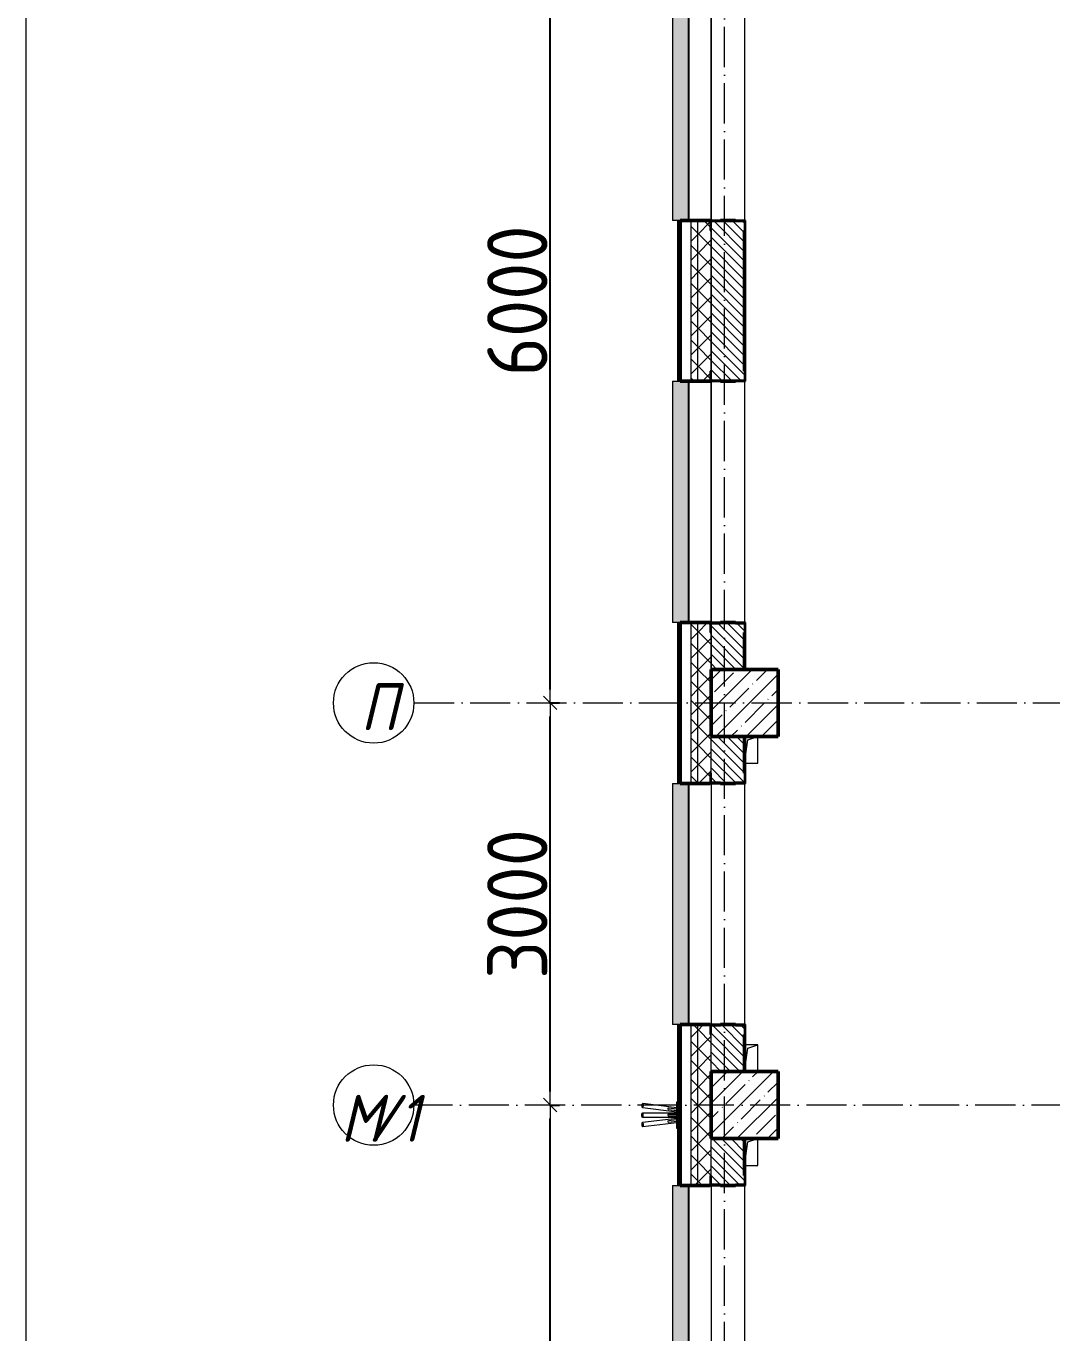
# Model space of a CAD drawing. Header units: millimetres. Extents: x -12989 to 629078, y -109036 to 555275.
# Drawn here: x 35697 to 43353, y 85495 to 95245 of the extents above; entities that cross this region are included whole.
import ezdxf

# ---------------------------------------------------------------- set-up
doc = ezdxf.new("R2010")
doc.units = ezdxf.units.MM
doc.linetypes.add('50_200_ШТРИХ_1Т_ш5_п1_п1_', pattern=[700, 500, -100, 0, -100])
for name, color, linetype, lineweight in [('A-____-____-DIMS', 7, 'Continuous', 9), ('A-GENM-____-MCUT', 7, 'Continuous', 25), ('A-GENM-____-OTLN', 7, 'Continuous', 9), ('A-GENM-____-OTLN-1', 7, 'Continuous', 25), ('A-GLAZ-____-OTLN', 7, 'Continuous', 9), ('A-WALL-____-MCUT-2', 7, 'Continuous', 50), ('A-WALL-____-MCUT-3', 7, 'Continuous', 9), ('A-WALL-____-OTLN', 7, 'Continuous', 9), ('A-WALL-____-PATT-1', 7, 'Continuous', 9), ('A-WALL-FNSH-MCUT-1', 7, 'Continuous', 9), ('S-COLS-____-MCUT', 7, 'Continuous', 50), ('S-COLS-____-OTLN', 7, 'Continuous', 9), ('S-GRID-____-IDEN', 7, 'Continuous', 9), ('S-GRID-____-OTLN-1', 7, '50_200_ШТРИХ_1Т_ш5_п1_п1_', 9)]:
    doc.layers.add(name, color=color, linetype=linetype, lineweight=lineweight)
doc.layers.add('A-GLAZ-____-OTLN-1', color=7, linetype='Continuous', lineweight=9, true_color=0xc0c0c0)
doc.styles.add('ISOCPEUR_I', font='isocpeui.ttf', dxfattribs={"width": 0.9, "height": 2.5})
doc.styles.add('СПДС', font='isocpeur.ttf', dxfattribs={"width": 0.9})
doc.dimstyles.new('Размера А3', dxfattribs={"dimtxt": 200, "dimasz": 100, "dimexe": 70, "dimexo": 100, "dimgap": 20, "dimtad": 1, "dimdec": 0, "dimrnd": 10, "dimzin": 0, "dimdsep": 46, "dimtxsty": 'СПДС', "dimblk": 'ARROWHEAD_6', "dimcen": 1, "dimclrd": 256, "dimclre": 256, "dimclrt": 256, "dimazin": 0, "dimtfac": 1, "dimtdec": 0, "dimtmove": 2, "dimatfit": 3, "dimfxl": 1, "dimtolj": 1, "dimtzin": 0, "dimarcsym": 0})
pattern_1 = [(45, (43259.71, 63713.66), (-70.71068, 70.71068), []), (135, (43259.71, 63713.66), (-70.71068, -70.71068), [])]
pattern_2 = [(135, (43259.71, 63713.66), (-35.35534, -35.35534), [])]
pattern_3 = [(45, (43259.71, 63713.66), (-85.5366, 85.5366), []), (45, (43316.74, 63713.66), (-85.5366, 85.5366), [])]

# ---------------------------------------------------------------- blocks, each defined once
blk = doc.blocks.new('BSC_Колонна _Прямоугольная - 500х500-V38-АР1_План отверстий 2 этажа в осях 1-64_А-ГГ')
at = {"layer": 'S-COLS-____-OTLN'}
h = blk.add_hatch(dxfattribs=at)
h.set_pattern_fill('FP_67', color=256, style=0, pattern_type=2)
h.set_pattern_definition([(45, (2200, -26481.04), (-114.0493, 114.0493), []), (45, (2314.05, -26481.04), (-114.0493, 114.0493), [201.613, -40.323, 3.353, -36.97])])
h.paths.add_polyline_path([(-250, -250), (250, -250), (250, 250), (-250, 250), (-250, 54.7)], flags=0)
at = {"layer": 'S-COLS-____-MCUT'}
for p, q in [((250, 250), (-250, 250)), ((-250, 250), (-250, -250)), ((250, -250), (250, 250)), ((-250, -250), (250, -250))]:
    blk.add_line(p, q, dxfattribs=at)
blk = doc.blocks.new('BSC_Колонна _Прямоугольная - 500х500-V44-АР1_План отверстий 2 этажа в осях 1-64_А-ГГ')
at = {"layer": 'S-COLS-____-OTLN'}
h = blk.add_hatch(dxfattribs=at)
h.set_pattern_fill('FP_73', color=256, style=0, pattern_type=2)
h.set_pattern_definition([(45, (2200, -23481.04), (-114.0493, 114.0493), []), (45, (2314.05, -23481.04), (-114.0493, 114.0493), [201.613, -40.323, 3.353, -36.97])])
h.paths.add_polyline_path([(-250, -250), (250, -250), (250, 250), (-250, 250)], flags=0)
at = {"layer": 'S-COLS-____-MCUT'}
for p, q in [((250, 250), (-250, 250)), ((-250, 250), (-250, -250)), ((250, -250), (250, 250)), ((-250, -250), (250, -250))]:
    blk.add_line(p, q, dxfattribs=at)
blk = doc.blocks.new('Фахверк_СКБ_Уголок - 250_2700-27497298-АР1_План отверстий 2 этажа в осях 1-64_А-ГГ')
at = {"layer": 'A-GENM-____-MCUT'}
for p, q in [((200, 181), (125, 181)), ((125, 181), (125, 106)), ((125, 106), (131, 106)), ((131, 106), (131, 175)), ((131, 175), (200, 175)), ((200, 175), (200, 181)), ((131, -6), (125, -6)), ((125, -6), (125, -81)), ((125, -81), (200, -81)), ((131, -75), (131, -6)), ((200, -75), (131, -75)), ((200, -81), (200, -75))]:
    blk.add_line(p, q, dxfattribs=at)
blk = doc.blocks.new('AR_Отверстие прямоугольное _в плите_ - AR_Отверстие прямоугольное _в плите_-30510733-АР1_План отверстий 2 этажа в осях 1-64_А-ГГ')
at = {"layer": 'A-GENM-____-OTLN'}
for p, q in [((-25, 75), (50, 100)), ((50, -100), (50, 100)), ((-50, -100), (-25, 75)), ((-50, -100), (50, -100))]:
    blk.add_line(p, q, dxfattribs=at)
blk = doc.blocks.new('AR_Отверстие прямоугольное _в плите_ - AR_Отверстие прямоугольное _в плите_-V158-АР1_План отверстий 2 этажа в осях 1-64_А-ГГ')
at = {"layer": 'A-GENM-____-OTLN'}
for p, q in [((50, 100), (-50, 100)), ((-25, 75), (50, 100)), ((50, -100), (50, 100)), ((-50, -100), (-25, 75))]:
    blk.add_line(p, q, dxfattribs=at)
blk = doc.blocks.new('Отлив_СКБ - Отлив витража_120_НВФ-31885689-АР1_План отверстий 2 этажа в осях 1-64_А-ГГ')
at = {"layer": 'A-GLAZ-____-OTLN-1'}
for points in [[(1800, 2), (1800, 120), (0, 120), (0, 2), (1103.1, 2)], [(1103.1, 0), (1800, 0), (1800, 2), (0, 2), (0, 0)]]:
    blk.add_hatch(color=256, dxfattribs=at).paths.add_polyline_path(points, flags=0)
at = {"layer": 'A-GLAZ-____-OTLN'}
for p, q in [((0, 83), (0, 120)), ((1800, 120), (0, 120)), ((1800, 120), (1800, 83)), ((0, 2), (1800, 2)), ((1800, 0), (0, 0))]:
    blk.add_line(p, q, dxfattribs=at)
blk = doc.blocks.new('Указатель_Флаги_По грани - Указатель_Флаги_По грани-31763482-АР1_План отверстий 2 этажа в осях 1-64_А-ГГ')
at = {"layer": 'A-GENM-____-OTLN'}
for p, q in [((-2705, 23307), (-2705, 23505)), ((-2705, 23505), (-2700, 23505)), ((-2705, 23421.1), (-2963.2, 23421)), ((-2963.1, 23462.6), (-2705, 23430.9)), ((-2705, 23461.2), (-2959.5, 23492.4)), ((-2768.8, 23448.8), (-2705, 23441)), ((-2705, 23411.1), (-2768.6, 23411)), ((-2768.6, 23401), (-2705, 23401.1)), ((-2705, 23451.1), (-2767.5, 23458.8)), ((-2963.2, 23391), (-2705, 23391.1)), ((-2705, 23381.2), (-2963.1, 23349.5)), ((-2959.5, 23319.7), (-2705, 23350.9)), ((-2705, 23371.1), (-2768.8, 23363.3)), ((-2767.5, 23353.3), (-2705, 23361)), ((-2700, 23307), (-2705, 23307))]:
    blk.add_line(p, q, dxfattribs=at)
for centre, major_axis, start_param, end_param in [((-2963.2, 23406), (0, 15), 4.712389, 7.853982), ((-2963.2, 23406), (0, 15), 1.570796, 4.712389), ((-2961.3, 23477.5), (1.8, 14.9), 1.570796, 4.712389), ((-2961.3, 23477.5), (1.8, 14.9), 4.712389, 7.853982), ((-2961.3, 23334.6), (-1.8, 14.9), 4.712389, 7.853982), ((-2961.3, 23334.6), (-1.8, 14.9), 1.570796, 4.712389)]:
    blk.add_ellipse(centre, major_axis=major_axis, ratio=0.422618, start_param=start_param, end_param=end_param, dxfattribs=at)
for points, knots in [([(-2769.1, 23411), (-2769.3, 23411), (-2769.6, 23411), (-2770, 23410.9), (-2770.4, 23410.7), (-2770.9, 23410.5), (-2771.5, 23410.1), (-2772.3, 23409.3), (-2773, 23408), (-2773.2, 23406.7), (-2773.2, 23406)], [0.5555556, 0.5555556, 0.5555556, 0.5555556, 0.5833333, 0.6111111, 0.6388889, 0.6666667, 0.7222222, 0.7777778, 0.8888889, 1, 1, 1, 1]), ([(-2773.2, 23406), (-2773.2, 23405.4), (-2773, 23404.1), (-2772.3, 23402.7), (-2771.5, 23401.9), (-2770.8, 23401.5), (-2770.1, 23401.2), (-2769.6, 23401.1), (-2769.3, 23401.1), (-2769.1, 23401.1)], [0, 0, 0, 0, 0.1111111, 0.2222222, 0.2777778, 0.3333333, 0.3888889, 0.4166667, 0.4444444, 0.4444444, 0.4444444, 0.4444444]), ([(-2772.7, 23454.4), (-2772.8, 23453.7), (-2772.7, 23452.4), (-2772.2, 23451), (-2771.5, 23450.1), (-2770.8, 23449.5), (-2770.2, 23449.2), (-2769.7, 23449), (-2769.4, 23448.9), (-2769.3, 23448.9)], [0, 0, 0, 0, 0.1111111, 0.2222222, 0.2777778, 0.3333333, 0.3888889, 0.4166667, 0.4444444, 0.4444444, 0.4444444, 0.4444444]), ([(-2768, 23458.8), (-2768.2, 23458.8), (-2768.5, 23458.8), (-2769.1, 23458.7), (-2769.7, 23458.6), (-2770.5, 23458.2), (-2771.4, 23457.5), (-2772.3, 23456.3), (-2772.6, 23455), (-2772.7, 23454.4)], [0.5555556, 0.5555556, 0.5555556, 0.5555556, 0.5833333, 0.6111111, 0.6666667, 0.7222222, 0.7777778, 0.8888889, 1, 1, 1, 1]), ([(-2769.3, 23363.2), (-2769.4, 23363.1), (-2769.7, 23363.1), (-2770.2, 23362.9), (-2770.8, 23362.6), (-2771.5, 23362), (-2772.2, 23361.1), (-2772.7, 23359.7), (-2772.8, 23358.4), (-2772.7, 23357.7)], [0.5555556, 0.5555556, 0.5555556, 0.5555556, 0.5833333, 0.6111111, 0.6666667, 0.7222222, 0.7777778, 0.8888889, 1, 1, 1, 1]), ([(-2772.7, 23357.7), (-2772.6, 23357.1), (-2772.3, 23355.8), (-2771.4, 23354.6), (-2770.5, 23353.9), (-2769.7, 23353.5), (-2769.1, 23353.3), (-2768.5, 23353.3), (-2768.2, 23353.3), (-2768, 23353.3)], [0, 0, 0, 0, 0.1111111, 0.2222222, 0.2777778, 0.3333333, 0.3888889, 0.4166667, 0.4444444, 0.4444444, 0.4444444, 0.4444444])]:
    blk.add_open_spline(points, degree=3, knots=knots, dxfattribs=at)
blk = doc.blocks.new('Ось сетки - Круг_Ø6_00__ISO-2_5_0_9K_-25732049-АР1_План отверстий 2 этажа в осях 1-64_А-ГГ')
at = {"layer": 'S-GRID-____-IDEN'}
blk.add_circle((0, 0), 3, dxfattribs=at)
blk = doc.blocks.new('ARROWHEAD_6')
at = {"color": 0, "linetype": 'Continuous'}
for p, q in [((0, 0), (-1, 0)), ((-0.5, -0.5), (0.5, 0.5))]:
    blk.add_line(p, q, dxfattribs=at)
blk = doc.blocks.new('*D2646')
at = {"layer": 'A-____-____-DIMS', "lineweight": -2, "transparency": 16777216}
for p, q in [((-19249.1, 482497), (-19173.1, 482497)), ((-19243.1, 476597), (-19243.1, 482397)), ((-19249.1, 476497), (-19173.1, 476497))]:
    blk.add_line(p, q, dxfattribs=at)
at = {"layer": 'Defpoints', "color": 0, "transparency": 16777216}
for p in [(-19349.1, 482497), (-19243.1, 482497), (-19349.1, 476497)]:
    blk.add_point(p, dxfattribs=at)
at = {"layer": 'A-____-____-DIMS', "lineweight": -2, "transparency": 16777216, "xscale": 100, "yscale": 100, "zscale": 100}
for p, rotation in [((-19243.1, 482497), 90), ((-19243.1, 476497), 270)]:
    blk.add_blockref('ARROWHEAD_6', p, dxfattribs=dict(at, rotation=rotation))
at = {"layer": 'A-____-____-DIMS', "transparency": 16777216, "insert": (-19488.1, 479497), "char_height": 450, "attachment_point": 5, "rotation": 90, "style": 'СПДС'}
blk.add_mtext('\\A1;6000', dxfattribs=at)
blk = doc.blocks.new('*D2647')
at = {"layer": 'A-____-____-DIMS', "lineweight": -2, "transparency": 16777216}
for p, q in [((-19249.1, 485497), (-19173.1, 485497)), ((-19243.1, 482597), (-19243.1, 485397)), ((-19249.1, 482497), (-19173.1, 482497))]:
    blk.add_line(p, q, dxfattribs=at)
at = {"layer": 'Defpoints', "color": 0, "transparency": 16777216}
for p in [(-19349.1, 485497), (-19243.1, 485497), (-19349.1, 482497)]:
    blk.add_point(p, dxfattribs=at)
at = {"layer": 'A-____-____-DIMS', "lineweight": -2, "transparency": 16777216, "xscale": 100, "yscale": 100, "zscale": 100}
for p, rotation in [((-19243.1, 485497), 90), ((-19243.1, 482497), 270)]:
    blk.add_blockref('ARROWHEAD_6', p, dxfattribs=dict(at, rotation=rotation))
at = {"layer": 'A-____-____-DIMS', "transparency": 16777216, "insert": (-19488.1, 483997), "char_height": 450, "attachment_point": 5, "rotation": 90, "style": 'СПДС'}
blk.add_mtext('\\A1;3000', dxfattribs=at)
blk = doc.blocks.new('*D2648')
at = {"layer": 'A-____-____-DIMS', "lineweight": -2, "transparency": 16777216}
for p, q in [((-19249.1, 491497), (-19173.1, 491497)), ((-19243.1, 485597), (-19243.1, 491397)), ((-19249.1, 485497), (-19173.1, 485497))]:
    blk.add_line(p, q, dxfattribs=at)
at = {"layer": 'Defpoints', "color": 0, "transparency": 16777216}
for p in [(-19349.1, 491497), (-19243.1, 491497), (-19349.1, 485497)]:
    blk.add_point(p, dxfattribs=at)
at = {"layer": 'A-____-____-DIMS', "lineweight": -2, "transparency": 16777216, "xscale": 100, "yscale": 100, "zscale": 100}
for p, rotation in [((-19243.1, 491497), 90), ((-19243.1, 485497), 270)]:
    blk.add_blockref('ARROWHEAD_6', p, dxfattribs=dict(at, rotation=rotation))
at = {"layer": 'A-____-____-DIMS', "transparency": 16777216, "insert": (-19488.1, 488497), "char_height": 450, "attachment_point": 5, "rotation": 90, "style": 'СПДС'}
blk.add_mtext('\\A1;6000', dxfattribs=at)
blk = doc.blocks.new('2этаж')
at = {"layer": 'S-GRID-____-OTLN-1', "color": 251, "ltscale": 0.6, "true_color": 0x636466}
for p, q in [((-17941.7, 454533.3), (-17941.7, 508896.9)), ((-20260.4, 485497), (11116.1, 485497)), ((11116.1, 482497), (-20260.4, 482497))]:
    blk.add_line(p, q, dxfattribs=at)
at = {"layer": 'S-GRID-____-IDEN', "char_height": 350, "attachment_point": 1, "style": 'ISOCPEUR_I'}
for s, insert, width in [('\\fISOCPEUR|b0|i1|c204|p34|;\\W.9;П', (-20658.4, 485643.6), 223.671), ('\\fISOCPEUR|b0|i1|c204|p34|;\\W.9;М', (-20808.1, 482573.1), 252.532), ('/1', (-20599.7, 482573.1), 346.329)]:
    blk.add_mtext(s, dxfattribs=dict(at, insert=insert, width=width))
at = {"layer": 'A-____-____-DIMS'}
for base, p1, p2, picture, middle in [((-19243.1, 491497), (-19349.1, 485497), (-19349.1, 491497), '*D2648', (-19488.1, 488497)), ((-19243.1, 485497), (-19349.1, 482497), (-19349.1, 485497), '*D2647', (-19488.1, 483997)), ((-19243.1, 482497), (-19349.1, 476497), (-19349.1, 482497), '*D2646', (-19488.1, 479497))]:
    dim = blk.add_linear_dim(base=base, p1=p1, p2=p2, angle=90, dimstyle='Размера А3', override={"dimtxt": 450}, dxfattribs=at)
    dim.commit()
    dim.dimension.update_dxf_attribs({"geometry": picture, "text_midpoint": middle})

msp = doc.modelspace()

# ---------------------------------------------------------------- hatches: boundary and pattern name
at = {"layer": 'A-WALL-____-PATT-1'}
h = msp.add_hatch(dxfattribs=at)
h.set_pattern_fill('FP_1', color=256, style=0, pattern_type=2)
h.set_pattern_definition(pattern_1)
h.paths.add_polyline_path([(40659.7115, 90444.7006), (40709.7115, 90444.7006), (40709.7115, 90794.7006), (40659.7115, 90794.7006)], flags=0)
h.paths.add_polyline_path([(40659.7115, 92594.7006), (40709.7115, 92594.7006), (40709.7115, 93794.7006), (40659.7115, 93794.7006)], flags=0)
h.paths.add_polyline_path([(40659.7115, 95594.7006), (40709.7115, 95594.7006), (40709.7115, 95944.7006), (40659.7115, 95944.7006)], flags=0)
h = msp.add_hatch(dxfattribs=at)
h.set_pattern_fill('FP_1', color=256, style=0, pattern_type=2)
h.set_pattern_definition(pattern_1)
h.paths.add_polyline_path([(40809.7115, 90444.7006), (40809.7115, 90719.7006), (40803.7115, 90719.7006), (40803.7115, 90794.7006), (40709.7115, 90794.7006), (40709.7115, 90444.7006), (40803.7115, 90444.7006)], flags=0)
h.paths.add_polyline_path([(40803.7115, 92594.7006), (40803.7115, 92669.7006), (40809.7115, 92669.7006), (40809.7115, 93719.7006), (40803.7115, 93719.7006), (40803.7115, 93794.7006), (40709.7115, 93794.7006), (40709.7115, 92594.7006)], flags=0)
h.paths.add_polyline_path([(40803.7115, 95594.7006), (40803.7115, 95669.7006), (40809.7115, 95669.7006), (40809.7115, 95944.7006), (40709.7115, 95944.7006), (40709.7115, 95594.7006)], flags=0)
h = msp.add_hatch(dxfattribs=at)
h.set_pattern_fill('FP_6', color=256, style=0, pattern_type=2)
h.set_pattern_definition(pattern_2)
h.paths.add_polyline_path([(41059.7115, 90444.7006), (41059.7115, 90788.7006), (40990.7115, 90788.7006), (40990.7115, 90794.7006), (40878.7115, 90794.7006), (40878.7115, 90788.7006), (40809.7115, 90788.7006), (40809.7115, 90444.7006)], flags=0)
h.paths.add_polyline_path([(40990.7115, 92594.7006), (40990.7115, 92600.7006), (41059.7115, 92600.7006), (41059.7115, 93788.7006), (40990.7115, 93788.7006), (40990.7115, 93794.7006), (40878.7115, 93794.7006), (40878.7115, 93788.7006), (40809.7115, 93788.7006), (40809.7115, 92600.7006), (40878.7115, 92600.7006), (40878.7115, 92594.7006)], flags=0)
h.paths.add_polyline_path([(40990.7115, 95594.7006), (40990.7115, 95600.7006), (41059.7115, 95600.7006), (41059.7115, 95944.7006), (40809.7115, 95944.7006), (40809.7115, 95600.7006), (40878.7115, 95600.7006), (40878.7115, 95594.7006)], flags=0)
h = msp.add_hatch(dxfattribs=at)
h.set_pattern_fill('FP_3', color=256, style=0, pattern_type=2)
h.set_pattern_definition(pattern_3)
h.paths.add_polyline_path([(40579.7115, 90519.7006), (40579.7115, 90794.7006), (40559.7115, 90794.7006), (40559.7115, 90519.7006)], flags=0)
h.paths.add_polyline_path([(40559.7115, 92594.7006), (40579.7115, 92594.7006), (40579.7115, 93794.7006), (40559.7115, 93794.7006)], flags=0)
h.paths.add_polyline_path([(40579.7115, 95594.7006), (40579.7115, 95774.7006), (40559.7115, 95774.7006), (40559.7115, 95594.7006)], flags=0)
h = msp.add_hatch(dxfattribs=at)
h.set_pattern_fill('FP_3', color=256, style=0, pattern_type=2)
h.set_pattern_definition(pattern_3)
h.paths.add_polyline_path([(40559.7115, 73229.7006), (40579.7115, 73229.7006), (40579.7115, 75544.7006), (40559.7115, 75544.7006), (40559.7115, 74769.4952)], flags=0)
h.paths.add_polyline_path([(40579.7115, 77344.7006), (40579.7115, 78794.7006), (40559.7115, 78794.7006), (40559.7115, 77344.7006)], flags=0)
h.paths.add_polyline_path([(40579.7115, 80594.7006), (40579.7115, 81794.7006), (40559.7115, 81794.7006), (40559.7115, 80594.7006)], flags=0)
h.paths.add_polyline_path([(40559.7115, 83594.7006), (40579.7115, 83594.7006), (40579.7115, 84794.7006), (40559.7115, 84794.7006)], flags=0)
h.paths.add_polyline_path([(40579.7115, 86594.7006), (40579.7115, 87794.7006), (40559.7115, 87794.7006), (40559.7115, 86594.7006)], flags=0)
h.paths.add_polyline_path([(40579.7115, 89594.7006), (40579.7115, 90519.7006), (40559.7115, 90519.7006), (40559.7115, 89594.7006)], flags=0)
h = msp.add_hatch(dxfattribs=at)
h.set_pattern_fill('FP_1', color=256, style=0, pattern_type=2)
h.set_pattern_definition(pattern_1)
h.paths.add_polyline_path([(40709.7115, 73229.7006), (40709.7115, 75544.7006), (40659.7115, 75544.7006), (40659.7115, 73229.7006)], flags=0)
h.paths.add_polyline_path([(40709.7115, 77344.7006), (40709.7115, 78794.7006), (40659.7115, 78794.7006), (40659.7115, 77344.7006)], flags=0)
h.paths.add_polyline_path([(40709.7115, 80594.7006), (40709.7115, 81794.7006), (40659.7115, 81794.7006), (40659.7115, 80594.7006)], flags=0)
h.paths.add_polyline_path([(40659.7115, 83594.7006), (40709.7115, 83594.7006), (40709.7115, 84794.7006), (40659.7115, 84794.7006)], flags=0)
h.paths.add_polyline_path([(40709.7115, 86594.7006), (40709.7115, 87794.7006), (40659.7115, 87794.7006), (40659.7115, 86594.7006)], flags=0)
h.paths.add_polyline_path([(40709.7115, 89594.7006), (40709.7115, 90444.7006), (40659.7115, 90444.7006), (40659.7115, 89594.7006)], flags=0)
h = msp.add_hatch(dxfattribs=at)
h.set_pattern_fill('FP_1', color=256, style=0, pattern_type=2)
h.set_pattern_definition(pattern_1)
h.paths.add_polyline_path([(40709.7115, 73229.7006), (40809.7115, 73229.7006), (40809.7115, 75469.7006), (40803.7115, 75469.7006), (40803.7115, 75544.7006), (40709.7115, 75544.7006), (40709.7115, 73244.7006)], flags=0)
h.paths.add_polyline_path([(40803.7115, 77344.7006), (40803.7115, 77419.7006), (40809.7115, 77419.7006), (40809.7115, 78719.7006), (40803.7115, 78719.7006), (40803.7115, 78794.7006), (40709.7115, 78794.7006), (40709.7115, 77344.7006)], flags=0)
h.paths.add_polyline_path([(40803.7115, 80594.7006), (40803.7115, 80669.7006), (40809.7115, 80669.7006), (40809.7115, 81719.7006), (40803.7115, 81719.7006), (40803.7115, 81794.7006), (40709.7115, 81794.7006), (40709.7115, 80594.7006)], flags=0)
h.paths.add_polyline_path([(40709.7115, 83594.7006), (40803.7115, 83594.7006), (40803.7115, 83669.7006), (40809.7115, 83669.7006), (40809.7115, 84719.7006), (40803.7115, 84719.7006), (40803.7115, 84794.7006), (40709.7115, 84794.7006), (40709.7115, 83600.7006)], flags=0)
h.paths.add_polyline_path([(40803.7115, 86594.7006), (40803.7115, 86669.7006), (40809.7115, 86669.7006), (40809.7115, 87719.7006), (40803.7115, 87719.7006), (40803.7115, 87794.7006), (40709.7115, 87794.7006), (40709.7115, 86594.7006)], flags=0)
h.paths.add_polyline_path([(40709.7115, 89594.7006), (40803.7115, 89594.7006), (40803.7115, 89669.7006), (40809.7115, 89669.7006), (40809.7115, 90444.7006), (40709.7115, 90444.7006), (40709.7115, 89600.7006)], flags=0)
h = msp.add_hatch(dxfattribs=at)
h.set_pattern_fill('FP_6', color=256, style=0, pattern_type=2)
h.set_pattern_definition(pattern_2)
h.paths.add_polyline_path([(40809.7115, 87444.7006), (41059.7115, 87444.7006), (41059.7115, 87788.7006), (40990.7115, 87788.7006), (40990.7115, 87794.7006), (40878.7115, 87794.7006), (40878.7115, 87788.7006), (40809.7115, 87788.7006), (40809.7115, 87669.4051)], flags=0)
h.paths.add_polyline_path([(40990.7115, 89594.7006), (40990.7115, 89600.7006), (41059.7115, 89600.7006), (41059.7115, 89944.7006), (40809.7115, 89944.7006), (40809.7115, 89600.7006), (40878.7115, 89600.7006), (40878.7115, 89594.7006)], flags=0)
h = msp.add_hatch(dxfattribs=at)
h.set_pattern_fill('FP_6', color=256, style=0, pattern_type=2)
h.set_pattern_definition(pattern_2)
h.paths.add_polyline_path([(40809.7115, 81444.7006), (41059.7115, 81444.7006), (41059.7115, 81788.7006), (40990.7115, 81788.7006), (40990.7115, 81794.7006), (40878.7115, 81794.7006), (40878.7115, 81788.7006), (40809.7115, 81788.7006), (40809.7115, 81649.4471)], flags=0)
h.paths.add_polyline_path([(40990.7115, 83594.7006), (40990.7115, 83600.7006), (41059.7115, 83600.7006), (41059.7115, 84788.7006), (40990.7115, 84788.7006), (40990.7115, 84794.7006), (40878.7115, 84794.7006), (40878.7115, 84788.7006), (40809.7115, 84788.7006), (40809.7115, 83600.7006), (40878.7115, 83600.7006), (40878.7115, 83594.7006)], flags=0)
h.paths.add_polyline_path([(40990.7115, 86594.7006), (40990.7115, 86600.7006), (41059.7115, 86600.7006), (41059.7115, 86944.7006), (40809.7115, 86944.7006), (40809.7115, 86600.7006), (40878.7115, 86600.7006), (40878.7115, 86594.7006)], flags=0)

# ---------------------------------------------------------------- linework, layer by layer
at = {"color": 1, "lineweight": 0}
msp.add_lwpolyline([(35696.9246, 156516.3825), (148932.9246, 156516.3825), (148932.9246, 57688.3825), (35696.9246, 57688.3825)], close=True, dxfattribs=at)
at = {"layer": 'A-WALL-____-MCUT-2'}
for p, q in [((40803.7115, 93794.7006), (40579.7115, 93794.7006)), ((40579.7115, 93794.7006), (40579.7115, 92594.7006)), ((40579.7115, 92594.7006), (40579.7115, 93794.7006)), ((40990.7115, 93794.7006), (40878.7115, 93794.7006)), ((41059.7115, 92669.7006), (41059.7115, 93719.7006)), ((40579.7115, 92594.7006), (40803.7115, 92594.7006)), ((40878.7115, 92594.7006), (40990.7115, 92594.7006)), ((40803.7115, 90794.7006), (40579.7115, 90794.7006)), ((40579.7115, 90519.7006), (40579.7115, 90794.7006)), ((40579.7115, 89594.7006), (40579.7115, 90794.7006)), ((40990.7115, 90794.7006), (40878.7115, 90794.7006)), ((41059.7115, 90444.7006), (41059.7115, 90719.7006)), ((41059.7115, 89669.7006), (41059.7115, 89944.7006)), ((40579.7115, 89594.7006), (40803.7115, 89594.7006)), ((40878.7115, 89594.7006), (40990.7115, 89594.7006)), ((40803.7115, 87794.7006), (40579.7115, 87794.7006)), ((40579.7115, 87794.7006), (40579.7115, 86594.7006)), ((40990.7115, 87794.7006), (40878.7115, 87794.7006)), ((41059.7115, 87444.7006), (41059.7115, 87719.7006)), ((41059.7115, 86669.7006), (41059.7115, 86944.7006)), ((40579.7115, 86594.7006), (40803.7115, 86594.7006)), ((40878.7115, 86594.7006), (40990.7115, 86594.7006))]:
    msp.add_line(p, q, dxfattribs=at)
at = {"layer": 'A-WALL-____-MCUT-3'}
for p, q in [((40659.7115, 92594.7006), (40659.7115, 93794.7006)), ((40709.7115, 92594.7006), (40709.7115, 93794.7006)), ((40809.7115, 93719.7006), (40809.7115, 92669.7006)), ((40809.7115, 92669.7006), (40809.7115, 93719.7006)), ((40659.7115, 89594.7006), (40659.7115, 90794.7006)), ((40709.7115, 89594.7006), (40709.7115, 90794.7006)), ((40809.7115, 90719.7006), (40809.7115, 90444.7006)), ((40809.7115, 90444.7006), (40809.7115, 90719.7006)), ((40809.7115, 89669.7006), (40809.7115, 89944.7006)), ((40659.7115, 86594.7006), (40659.7115, 87794.7006)), ((40709.7115, 86594.7006), (40709.7115, 87794.7006)), ((40809.7115, 87444.7006), (40809.7115, 87719.7006)), ((40809.7115, 86669.7006), (40809.7115, 86944.7006))]:
    msp.add_line(p, q, dxfattribs=at)
at = {"layer": 'A-WALL-____-OTLN'}
for p, q in [((40809.7115, 93794.7006), (40809.7115, 95594.7006)), ((40809.7115, 95594.7006), (40809.7115, 93794.7006)), ((41059.7115, 95594.7006), (41059.7115, 93794.7006)), ((40809.7115, 90794.7006), (40809.7115, 92594.7006)), ((40809.7115, 92594.7006), (40809.7115, 90794.7006)), ((41059.7115, 92594.7006), (41059.7115, 90794.7006)), ((40809.7115, 89594.7006), (40809.7115, 87794.7006)), ((41059.7115, 89594.7006), (41059.7115, 87794.7006)), ((40809.7115, 86594.7006), (40809.7115, 84794.7006)), ((41059.7115, 86594.7006), (41059.7115, 84794.7006))]:
    msp.add_line(p, q, dxfattribs=at)
at = {"layer": 'A-WALL-FNSH-MCUT-1'}
for p, q in [((40559.7115, 93794.7006), (40559.7115, 92594.7006)), ((40579.7115, 93794.7006), (40559.7115, 93794.7006)), ((40559.7115, 92594.7006), (40579.7115, 92594.7006)), ((40559.7115, 90794.7006), (40559.7115, 90519.7006)), ((40579.7115, 90794.7006), (40559.7115, 90794.7006)), ((40559.7115, 90519.7006), (40559.7115, 89594.7006)), ((40559.7115, 89594.7006), (40579.7115, 89594.7006)), ((40559.7115, 87794.7006), (40559.7115, 86594.7006)), ((40579.7115, 87794.7006), (40559.7115, 87794.7006)), ((40559.7115, 86594.7006), (40579.7115, 86594.7006))]:
    msp.add_line(p, q, dxfattribs=at)

# ---------------------------------------------------------------- block references
msp.add_blockref('2этаж', (58851.3748, -395302.2823))
at = {"layer": 'A-GENM-____-OTLN'}
for name, p in [('AR_Отверстие прямоугольное _в плите_ - AR_Отверстие прямоугольное _в плите_-30510733-АР1_План отверстий 2 этажа в осях 1-64_А-ГГ', (41109.7115, 89844.7006)), ('AR_Отверстие прямоугольное _в плите_ - AR_Отверстие прямоугольное _в плите_-V158-АР1_План отверстий 2 этажа в осях 1-64_А-ГГ', (41109.7115, 87544.7006)), ('Указатель_Флаги_По грани - Указатель_Флаги_По грани-31763482-АР1_План отверстий 2 этажа в осях 1-64_А-ГГ', (43259.7115, 63713.6587)), ('AR_Отверстие прямоугольное _в плите_ - AR_Отверстие прямоугольное _в плите_-30510733-АР1_План отверстий 2 этажа в осях 1-64_А-ГГ', (41109.7115, 86844.7006))]:
    msp.add_blockref(name, p, dxfattribs=at)
at = {"layer": 'A-GENM-____-OTLN-1'}
for p, rotation in [((40884.7115, 93919.7006), 269.9999999999999), ((40984.7115, 92469.7006), 89.99999999999991), ((40884.7115, 90919.7006), 269.9999999999999), ((40984.7115, 89469.7006), 89.99999999999991), ((40884.7115, 87919.7006), 269.9999999999999), ((40984.7115, 86469.7006), 89.99999999999991)]:
    msp.add_blockref('Фахверк_СКБ_Уголок - 250_2700-27497298-АР1_План отверстий 2 этажа в осях 1-64_А-ГГ', p, dxfattribs=dict(at, rotation=rotation))
at = {"layer": 'A-GLAZ-____-OTLN', "rotation": 90}
for p in [(40642.7115, 93794.7006), (40642.7115, 90794.7006), (40642.7115, 87794.7006), (40642.7115, 84794.7006)]:
    msp.add_blockref('Отлив_СКБ - Отлив витража_120_НВФ-31885689-АР1_План отверстий 2 этажа в осях 1-64_А-ГГ', p, dxfattribs=at)
at = {"layer": 'S-COLS-____-OTLN'}
for name, p in [('BSC_Колонна _Прямоугольная - 500х500-V38-АР1_План отверстий 2 этажа в осях 1-64_А-ГГ', (41059.7115, 90194.7006)), ('BSC_Колонна _Прямоугольная - 500х500-V44-АР1_План отверстий 2 этажа в осях 1-64_А-ГГ', (41059.7115, 87194.7006))]:
    msp.add_blockref(name, p, dxfattribs=at)
at = {"layer": 'S-GRID-____-IDEN', "xscale": 99.99999999999993, "yscale": 99.99999999999993, "zscale": 99.99999999999993}
for p, rotation in [((38290.9413, 90194.7006), 269.9999999999996), ((38290.9413, 87194.7006), 89.9999999999998)]:
    msp.add_blockref('Ось сетки - Круг_Ø6_00__ISO-2_5_0_9K_-25732049-АР1_План отверстий 2 этажа в осях 1-64_А-ГГ', p, dxfattribs=dict(at, rotation=rotation))

doc.saveas('drawing.dxf')
